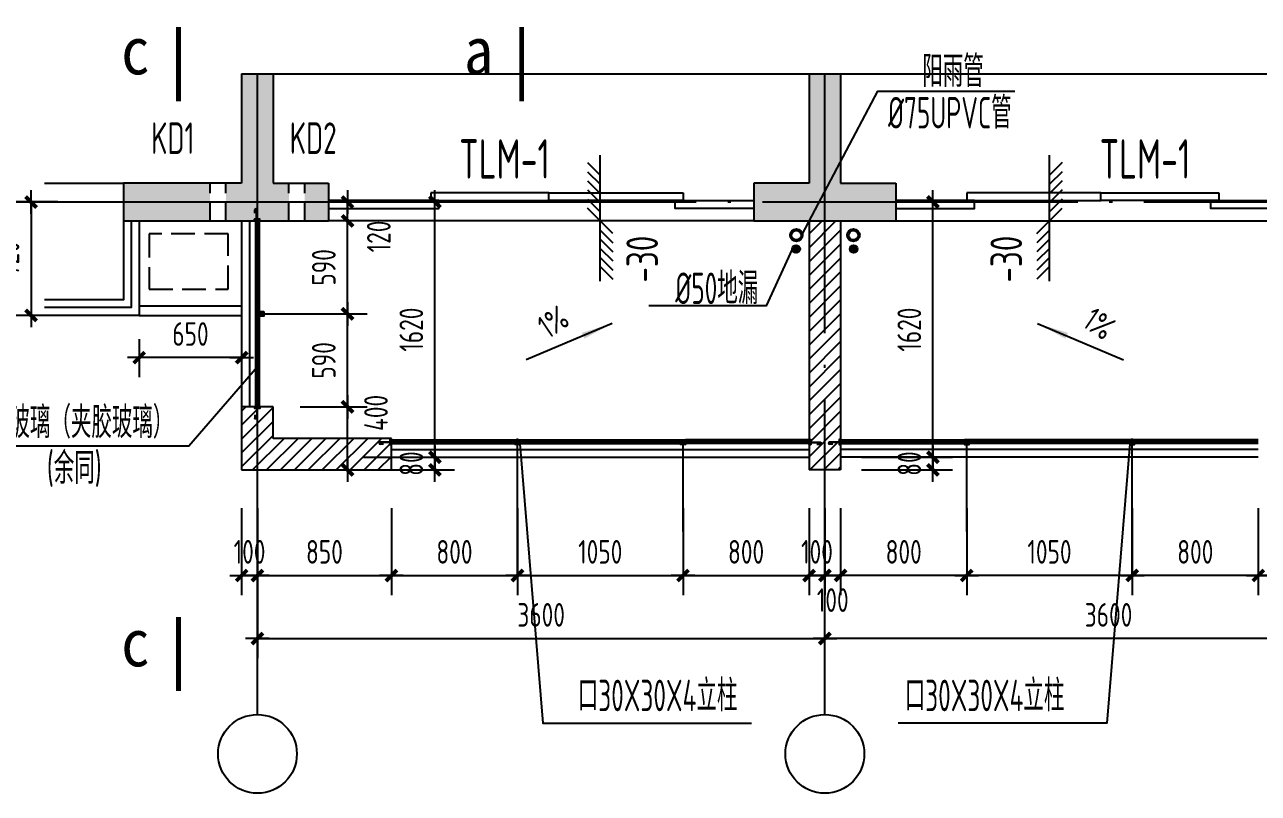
# Model space of a CAD drawing. Extents: x -726032 to 135930, y -151624 to 587044.
# Drawn here: x -134894 to -119241, y 367406 to 377163 of the extents above; entities that cross this region are included whole.
import ezdxf
from ezdxf.enums import TextEntityAlignment as Align

# ---------------------------------------------------------------- set-up
doc = ezdxf.new("R2010")
doc.units = 0
doc.header["$LTSCALE"] = 1000
doc.header["$MEASUREMENT"] = 0
doc.linetypes.add('DASH', pattern=[0.35, 0.25, -0.1])
doc.linetypes.add('DOTE', pattern=[2.42, 2, -0.2, 0.02, -0.2])
doc.layers.get('0').update_dxf_attribs({"linetype": 'CONTINUOUS'})
doc.layers.get('DEFPOINTS').update_dxf_attribs({"color": 1, "linetype": 'CONTINUOUS'})
for name, color, linetype in [('AXIS', 245, 'CONTINUOUS'), ('AXIS_TEXT', 7, 'CONTINUOUS'), ('DOTE', 8, 'DOTE'), ('GROUND', 45, 'CONTINUOUS'), ('PUB_DIM', 245, 'CONTINUOUS'), ('PUB_TEXT', 142, 'CONTINUOUS'), ('WALL', 255, 'CONTINUOUS'), ('WINDOW', 155, 'CONTINUOUS'), ('填充', 207, 'CONTINUOUS'), ('引线', 213, 'CONTINUOUS'), ('排水', 245, 'CONTINUOUS'), ('栏杆', 126, 'CONTINUOUS'), ('看线', 86, 'CONTINUOUS'), ('空调', 245, 'CONTINUOUS'), ('辅助线', 246, 'CONTINUOUS'), ('门表', 74, 'CONTINUOUS'), ('雨水管', 20, 'CONTINUOUS')]:
    doc.layers.add(name, color=color, linetype=linetype)
doc.styles.add('-宋体', font='SimSun.ttf', dxfattribs={"width": 0.8})
doc.styles.add('_HZTXT', font='isocp.shx', dxfattribs={"width": 0.8, "bigfont": 'hztxt.shx'})
doc.styles.add('COMPLEX', font='COMPLEX')
doc.styles.add('DIM_FONT', font='isocp.shx', dxfattribs={"width": 0.8})
doc.dimstyles.new('DIMA20', dxfattribs={"dimscale": 0.2, "dimtxt": 300, "dimasz": 1, "dimexe": 250, "dimexo": 300, "dimgap": 150, "dimtad": 1, "dimdec": 0, "dimzin": 0, "dimdsep": 46, "dimtxsty": 'DIM_FONT', "dimblk": '_DIMX', "dimcen": 0.09, "dimse1": 1, "dimclrt": 142, "dimadec": 0, "dimazin": 0, "dimtfac": 1, "dimtdec": 0, "dimtix": 1, "dimtmove": 2, "dimatfit": 3, "dimldrblk": '_DIMX', "dimfxl": 1, "dimtolj": 1, "dimtzin": 0, "dimarcsym": 0})
doc.dimstyles.new('DIMB20', dxfattribs={"dimscale": 0.2, "dimtxt": 300, "dimasz": 1, "dimexe": 250, "dimexo": 300, "dimgap": 150, "dimtad": 1, "dimdec": 0, "dimzin": 0, "dimdsep": 46, "dimtxsty": 'DIM_FONT', "dimblk": '_DIMX', "dimcen": 0.09, "dimse2": 1, "dimclrt": 142, "dimadec": 0, "dimazin": 0, "dimtfac": 1, "dimtdec": 0, "dimtix": 1, "dimtmove": 2, "dimatfit": 3, "dimldrblk": '_DIMX', "dimfxl": 1, "dimtolj": 1, "dimtzin": 0, "dimarcsym": 0})
doc.dimstyles.new('DIMN20', dxfattribs={"dimscale": 0.2, "dimtxt": 300, "dimasz": 1, "dimexe": 250, "dimexo": 300, "dimgap": 150, "dimtad": 1, "dimdec": 0, "dimzin": 0, "dimdsep": 46, "dimtxsty": 'DIM_FONT', "dimblk": '_DIMX', "dimcen": 0.09, "dimclrt": 142, "dimadec": 0, "dimazin": 0, "dimtfac": 1, "dimtdec": 0, "dimtix": 1, "dimtmove": 2, "dimatfit": 3, "dimldrblk": '_DIMX', "dimfxl": 1, "dimtolj": 1, "dimtzin": 0, "dimarcsym": 0})

# ---------------------------------------------------------------- blocks, each defined once
blk = doc.blocks.new('_DIMX')
blk.add_line((-150, 0), (150, 0))
at = {"const_width": 50}
blk.add_lwpolyline([(-70, -70), (70, 70)], dxfattribs=at)
blk = doc.blocks.new('*D4011')
at = {"color": 0, "linetype": 'ByBlock', "transparency": 16777216}
for p, q in [((69280.4, -152026.9), (69280.4, -152579.3)), ((69280.9, -152454.3), (70329.9, -152454.3))]:
    blk.add_line(p, q, dxfattribs=at)
at = {"layer": 'DEFPOINTS', "color": 0, "linetype": 'ByBlock', "transparency": 16777216}
for p in [(69280.4, -151876.9), (70330.4, -151876.9), (70330.4, -152454.3)]:
    blk.add_point(p, dxfattribs=at)
at = {"color": 0, "linetype": 'ByBlock', "transparency": 16777216, "xscale": 0.5, "yscale": 0.5, "zscale": 0.5, "rotation": 180}
blk.add_blockref('_DIMX', (69280.4, -152454.3), dxfattribs=at)
at = {"color": 0, "linetype": 'ByBlock', "transparency": 16777216, "xscale": 0.5, "yscale": 0.5, "zscale": 0.5}
blk.add_blockref('_DIMX', (70330.4, -152454.3), dxfattribs=at)
at = {"color": 142, "linetype": 'ByBlock', "transparency": 16777216, "insert": (69805.4, -152304.3), "char_height": 150, "attachment_point": 5, "style": 'DIM_FONT'}
blk.add_mtext('\\A1;1050', dxfattribs=at)
blk = doc.blocks.new('*D4012')
at = {"color": 0, "linetype": 'ByBlock', "transparency": 16777216}
for p, q in [((70330.4, -152026.9), (70330.4, -152579.3)), ((71130.4, -152026.9), (71130.4, -152579.3)), ((70330.9, -152454.3), (71129.9, -152454.3))]:
    blk.add_line(p, q, dxfattribs=at)
at = {"layer": 'DEFPOINTS', "color": 0, "linetype": 'ByBlock', "transparency": 16777216}
for p in [(70330.4, -151876.9), (71130.4, -151876.9), (71130.4, -152454.3)]:
    blk.add_point(p, dxfattribs=at)
at = {"color": 0, "linetype": 'ByBlock', "transparency": 16777216, "xscale": 0.5, "yscale": 0.5, "zscale": 0.5, "rotation": 180}
blk.add_blockref('_DIMX', (70330.4, -152454.3), dxfattribs=at)
at = {"color": 0, "linetype": 'ByBlock', "transparency": 16777216, "xscale": 0.5, "yscale": 0.5, "zscale": 0.5}
blk.add_blockref('_DIMX', (71130.4, -152454.3), dxfattribs=at)
at = {"color": 142, "linetype": 'ByBlock', "transparency": 16777216, "insert": (70730.4, -152304.3), "char_height": 150, "attachment_point": 5, "style": 'DIM_FONT'}
blk.add_mtext('\\A1;800', dxfattribs=at)
blk = doc.blocks.new('*D4010')
at = {"color": 0, "linetype": 'ByBlock', "transparency": 16777216}
for p, q in [((67630.4, -152426.9), (67630.4, -152979.3)), ((67630.9, -152854.3), (71229.9, -152854.3))]:
    blk.add_line(p, q, dxfattribs=at)
at = {"layer": 'DEFPOINTS', "color": 0, "linetype": 'ByBlock', "transparency": 16777216}
for p in [(67630.4, -152276.9), (71230.4, -152276.9), (71230.4, -152854.3)]:
    blk.add_point(p, dxfattribs=at)
at = {"color": 0, "linetype": 'ByBlock', "transparency": 16777216, "xscale": 0.5, "yscale": 0.5, "zscale": 0.5, "rotation": 180}
blk.add_blockref('_DIMX', (67630.4, -152854.3), dxfattribs=at)
at = {"color": 0, "linetype": 'ByBlock', "transparency": 16777216, "xscale": 0.5, "yscale": 0.5, "zscale": 0.5}
blk.add_blockref('_DIMX', (71230.4, -152854.3), dxfattribs=at)
at = {"color": 142, "linetype": 'ByBlock', "transparency": 16777216, "insert": (69430.4, -152704.3), "char_height": 150, "attachment_point": 5, "style": 'DIM_FONT'}
blk.add_mtext('\\A1;3600', dxfattribs=at)
blk = doc.blocks.new('*D4029')
at = {"color": 0, "linetype": 'ByBlock', "transparency": 16777216}
for p, q in [((68302.5, -150084), (68881.7, -150084)), ((68756.7, -151703.5), (68756.7, -150084.5)), ((68302.5, -151704), (68881.7, -151704))]:
    blk.add_line(p, q, dxfattribs=at)
at = {"layer": 'DEFPOINTS', "color": 0, "linetype": 'ByBlock', "transparency": 16777216}
for p in [(68152.5, -150084), (68756.7, -150084), (68152.5, -151704)]:
    blk.add_point(p, dxfattribs=at)
at = {"color": 0, "linetype": 'ByBlock', "transparency": 16777216, "xscale": 0.5, "yscale": 0.5, "zscale": 0.5}
for p, rotation in [((68756.7, -150084), 90), ((68756.7, -151704), 270)]:
    blk.add_blockref('_DIMX', p, dxfattribs=dict(at, rotation=rotation))
at = {"color": 142, "linetype": 'ByBlock', "transparency": 16777216, "insert": (68606.7, -150894), "char_height": 150, "attachment_point": 5, "rotation": 90, "style": 'DIM_FONT'}
blk.add_mtext('\\A1;1620', dxfattribs=at)
blk = doc.blocks.new('*D4028')
at = {"color": 0, "linetype": 'ByBlock', "transparency": 16777216}
for p, q in [((68302.5, -151704), (68881.7, -151704)), ((68756.7, -151703.5), (68756.7, -151703)), ((68756.7, -151784.2), (68756.7, -151704)), ((68302.5, -151784.2), (68881.7, -151784.2)), ((68756.7, -151784.7), (68756.7, -151785.2))]:
    blk.add_line(p, q, dxfattribs=at)
at = {"layer": 'DEFPOINTS', "color": 0, "linetype": 'ByBlock', "transparency": 16777216}
for p in [(68152.5, -151704), (68756.7, -151704), (68152.5, -151784.2)]:
    blk.add_point(p, dxfattribs=at)
at = {"color": 0, "linetype": 'ByBlock', "transparency": 16777216, "xscale": 0.5, "yscale": 0.5, "zscale": 0.5}
for p, rotation in [((68756.7, -151704), 270), ((68756.7, -151784.2), 90)]:
    blk.add_blockref('_DIMX', p, dxfattribs=dict(at, rotation=rotation))
at = {"color": 142, "linetype": 'ByBlock', "transparency": 16777216, "insert": (68606.7, -151744.1), "char_height": 150, "attachment_point": 5, "rotation": 90, "style": 'DIM_FONT'}
blk.add_mtext('\\A1;80', dxfattribs=at)
blk = doc.blocks.new('*D4026')
at = {"color": 0, "linetype": 'ByBlock', "transparency": 16777216}
for p, q in [((66364.1, -150084), (66069.6, -150084)), ((66194.6, -150084.5), (66194.6, -150803.5)), ((66364.1, -150804), (66069.6, -150804))]:
    blk.add_line(p, q, dxfattribs=at)
at = {"layer": 'DEFPOINTS', "color": 0, "linetype": 'ByBlock', "transparency": 16777216}
for p in [(66514.1, -150084), (66194.6, -150804), (66514.1, -150804)]:
    blk.add_point(p, dxfattribs=at)
at = {"color": 0, "linetype": 'ByBlock', "transparency": 16777216, "xscale": 0.5, "yscale": 0.5, "zscale": 0.5}
for p, rotation in [((66194.6, -150084), 90), ((66194.6, -150804), 270)]:
    blk.add_blockref('_DIMX', p, dxfattribs=dict(at, rotation=rotation))
at = {"color": 142, "linetype": 'ByBlock', "transparency": 16777216, "insert": (66044.6, -150444), "char_height": 150, "attachment_point": 5, "rotation": 90, "style": 'DIM_FONT'}
blk.add_mtext('\\A1;720', dxfattribs=at)
blk = doc.blocks.new('*D4027')
at = {"color": 0, "linetype": 'ByBlock', "transparency": 16777216}
for p, q in [((66880.4, -150954), (66880.4, -151196.7)), ((67530.4, -150954), (67530.4, -151196.7)), ((67529.9, -151071.7), (66880.9, -151071.7))]:
    blk.add_line(p, q, dxfattribs=at)
at = {"layer": 'DEFPOINTS', "color": 0, "linetype": 'ByBlock', "transparency": 16777216}
for p in [(66880.4, -150804), (67530.4, -150804), (66880.4, -151071.7)]:
    blk.add_point(p, dxfattribs=at)
at = {"color": 0, "linetype": 'ByBlock', "transparency": 16777216, "xscale": 0.5, "yscale": 0.5, "zscale": 0.5, "rotation": 180}
blk.add_blockref('_DIMX', (66880.4, -151071.7), dxfattribs=at)
at = {"color": 0, "linetype": 'ByBlock', "transparency": 16777216, "xscale": 0.5, "yscale": 0.5, "zscale": 0.5}
blk.add_blockref('_DIMX', (67530.4, -151071.7), dxfattribs=at)
at = {"color": 142, "linetype": 'ByBlock', "transparency": 16777216, "insert": (67205.4, -150921.7), "char_height": 150, "attachment_point": 5, "style": 'DIM_FONT'}
blk.add_mtext('\\A1;650', dxfattribs=at)
blk = doc.blocks.new('A$C798A3361')
at = {"layer": '栏杆'}
h = blk.add_hatch(dxfattribs=at)
h.set_pattern_fill('ANSI32', color=256, scale=25, angle=90, style=0)
h.set_pattern_definition([(225, (-63980.5715, 151772.9815), (-6.6291261, 6.6291261), []), (225, (-63980.5715, 151768.562), (-6.6291261, 6.6291261), [])])
h.paths.add_polyline_path([(0, 10), (0, 0), (32.9, 0), (32.9, 10)])
for p, q in [((0, 0, -9600), (0, 10, -9600)), ((1.6, 49.5, -9600), (1.6, 70, -9600)), ((4.1, 49.5, -9600), (4.1, 70, -9600)), ((13, 4.6, -9600), (13, 70, -9600)), ((15.5, 4.6, -9600), (15.5, 70, -9600)), ((32.9, 0, -9600), (32.9, 10, -9600))]:
    blk.add_line(p, q, dxfattribs=at)
at = {"layer": '栏杆', "elevation": -9600}
blk.add_lwpolyline([(0, 0), (32.9, 0), (32.9, 10), (0, 10)], close=True, dxfattribs=at)
at = {"layer": '栏杆'}
for radius in [6.95, 4.45]:
    blk.add_arc((8.5, 70, -9600), radius, 0, 180, dxfattribs=at)
blk = doc.blocks.new('*D4002')
at = {"color": 0, "linetype": 'ByBlock', "transparency": 16777216}
for p, q in [((67630.4, -152026.9), (67630.4, -152579.3)), ((68480.4, -152026.9), (68480.4, -152579.3)), ((67630.9, -152454.3), (68479.9, -152454.3))]:
    blk.add_line(p, q, dxfattribs=at)
at = {"layer": 'DEFPOINTS', "color": 0, "linetype": 'ByBlock', "transparency": 16777216}
for p in [(67630.4, -151876.9), (68480.4, -151876.9), (68480.4, -152454.3)]:
    blk.add_point(p, dxfattribs=at)
at = {"color": 0, "linetype": 'ByBlock', "transparency": 16777216, "xscale": 0.5, "yscale": 0.5, "zscale": 0.5, "rotation": 180}
blk.add_blockref('_DIMX', (67630.4, -152454.3), dxfattribs=at)
at = {"color": 0, "linetype": 'ByBlock', "transparency": 16777216, "xscale": 0.5, "yscale": 0.5, "zscale": 0.5}
blk.add_blockref('_DIMX', (68480.4, -152454.3), dxfattribs=at)
at = {"color": 142, "linetype": 'ByBlock', "transparency": 16777216, "insert": (68055.4, -152304.3), "char_height": 150, "attachment_point": 5, "style": 'DIM_FONT'}
blk.add_mtext('\\A1;850', dxfattribs=at)
blk = doc.blocks.new('*D4008')
at = {"color": 0, "linetype": 'ByBlock', "transparency": 16777216}
for p, q in [((68500.4, -152026.9), (68500.4, -152579.3)), ((68500.9, -152454.3), (69299.9, -152454.3))]:
    blk.add_line(p, q, dxfattribs=at)
at = {"layer": 'DEFPOINTS', "color": 0, "linetype": 'ByBlock', "transparency": 16777216}
for p in [(68500.4, -151876.9), (69300.4, -151876.9), (69300.4, -152454.3)]:
    blk.add_point(p, dxfattribs=at)
at = {"color": 0, "linetype": 'ByBlock', "transparency": 16777216, "xscale": 0.5, "yscale": 0.5, "zscale": 0.5, "rotation": 180}
blk.add_blockref('_DIMX', (68500.4, -152454.3), dxfattribs=at)
at = {"color": 0, "linetype": 'ByBlock', "transparency": 16777216, "xscale": 0.5, "yscale": 0.5, "zscale": 0.5}
blk.add_blockref('_DIMX', (69300.4, -152454.3), dxfattribs=at)
at = {"color": 142, "linetype": 'ByBlock', "transparency": 16777216, "insert": (68900.4, -152304.3), "char_height": 150, "attachment_point": 5, "style": 'DIM_FONT'}
blk.add_mtext('\\A1;800', dxfattribs=at)
blk = doc.blocks.new('_AXISO')
blk.add_circle((0, 0), 0.5)
at = {"layer": 'AXIS_TEXT', "style": 'COMPLEX', "width": 1.041667}
blk.add_attdef('A', text='', height=0.56, dxfattribs=at).set_placement((-0.25, -0.28), (0.25, -0.28), align=Align.FIT)
blk = doc.blocks.new('*D4003')
at = {"color": 0, "linetype": 'ByBlock', "transparency": 16777216}
for p, q in [((67602.5, -151384.2), (68026.7, -151384.2)), ((67901.7, -151783.7), (67901.7, -151384.7)), ((67602.5, -151784.2), (68026.7, -151784.2))]:
    blk.add_line(p, q, dxfattribs=at)
at = {"layer": 'DEFPOINTS', "color": 0, "linetype": 'ByBlock', "transparency": 16777216}
for p in [(67452.5, -151384.2), (67901.7, -151384.2), (67452.5, -151784.2)]:
    blk.add_point(p, dxfattribs=at)
at = {"color": 0, "linetype": 'ByBlock', "transparency": 16777216, "xscale": 0.5, "yscale": 0.5, "zscale": 0.5}
for p, rotation in [((67901.7, -151384.2), 90), ((67901.7, -151784.2), 270)]:
    blk.add_blockref('_DIMX', p, dxfattribs=dict(at, rotation=rotation))
at = {"color": 142, "linetype": 'ByBlock', "transparency": 16777216, "insert": (68082.5, -151422.5), "char_height": 150, "attachment_point": 5, "rotation": 90, "style": 'DIM_FONT'}
blk.add_mtext('\\A1;400', dxfattribs=at)
blk = doc.blocks.new('*D4004')
at = {"color": 0, "linetype": 'ByBlock', "transparency": 16777216}
for p, q in [((67901.7, -150793.6), (67901.7, -150204.5)), ((67602.5, -150794.1), (68026.7, -150794.1))]:
    blk.add_line(p, q, dxfattribs=at)
at = {"layer": 'DEFPOINTS', "color": 0, "linetype": 'ByBlock', "transparency": 16777216}
for p in [(67452.5, -150204), (67901.7, -150204), (67452.5, -150794.1)]:
    blk.add_point(p, dxfattribs=at)
at = {"color": 0, "linetype": 'ByBlock', "transparency": 16777216, "xscale": 0.5, "yscale": 0.5, "zscale": 0.5}
for p, rotation in [((67901.7, -150204), 90), ((67901.7, -150794.1), 270)]:
    blk.add_blockref('_DIMX', p, dxfattribs=dict(at, rotation=rotation))
at = {"color": 142, "linetype": 'ByBlock', "transparency": 16777216, "insert": (67751.7, -150499), "char_height": 150, "attachment_point": 5, "rotation": 90, "style": 'DIM_FONT'}
blk.add_mtext('\\A1;590', dxfattribs=at)
blk = doc.blocks.new('*D4005')
at = {"color": 0, "linetype": 'ByBlock', "transparency": 16777216}
for p, q in [((67602.5, -150084), (68026.7, -150084)), ((67901.7, -150083.5), (67901.7, -150083)), ((67901.7, -150204), (67901.7, -150084)), ((67901.7, -150204), (67901.7, -150084)), ((67901.7, -150204.5), (67901.7, -150205))]:
    blk.add_line(p, q, dxfattribs=at)
at = {"layer": 'DEFPOINTS', "color": 0, "linetype": 'ByBlock', "transparency": 16777216}
for p in [(67452.5, -150084), (67901.7, -150084), (67452.5, -150204)]:
    blk.add_point(p, dxfattribs=at)
at = {"color": 0, "linetype": 'ByBlock', "transparency": 16777216, "xscale": 0.5, "yscale": 0.5, "zscale": 0.5}
for p, rotation in [((67901.7, -150084), 270), ((67901.7, -150204), 90)]:
    blk.add_blockref('_DIMX', p, dxfattribs=dict(at, rotation=rotation))
at = {"color": 142, "linetype": 'ByBlock', "transparency": 16777216, "insert": (68100.5, -150302.8), "char_height": 150, "attachment_point": 5, "rotation": 90, "style": 'DIM_FONT'}
blk.add_mtext('\\A1;120', dxfattribs=at)
blk = doc.blocks.new('*D4006')
at = {"color": 0, "linetype": 'ByBlock', "transparency": 16777216}
for p, q in [((67602.5, -150794.1), (68026.7, -150794.1)), ((67901.7, -151383.7), (67901.7, -150794.6)), ((67602.5, -151384.2), (68026.7, -151384.2))]:
    blk.add_line(p, q, dxfattribs=at)
at = {"layer": 'DEFPOINTS', "color": 0, "linetype": 'ByBlock', "transparency": 16777216}
for p in [(67452.5, -150794.1), (67901.7, -150794.1), (67452.5, -151384.2)]:
    blk.add_point(p, dxfattribs=at)
at = {"color": 0, "linetype": 'ByBlock', "transparency": 16777216, "xscale": 0.5, "yscale": 0.5, "zscale": 0.5}
for p, rotation in [((67901.7, -150794.1), 90), ((67901.7, -151384.2), 270)]:
    blk.add_blockref('_DIMX', p, dxfattribs=dict(at, rotation=rotation))
at = {"color": 142, "linetype": 'ByBlock', "transparency": 16777216, "insert": (67751.7, -151089.1), "char_height": 150, "attachment_point": 5, "rotation": 90, "style": 'DIM_FONT'}
blk.add_mtext('\\A1;590', dxfattribs=at)
blk = doc.blocks.new('*D4007')
at = {"color": 0, "linetype": 'ByBlock', "transparency": 16777216}
for p, q in [((67230.4, -152026.9), (67230.4, -152579.3)), ((67330.4, -152026.9), (67330.4, -152579.3)), ((67229.9, -152454.3), (67229.4, -152454.3)), ((67230.4, -152454.3), (67330.4, -152454.3)), ((67330.9, -152454.3), (67331.4, -152454.3))]:
    blk.add_line(p, q, dxfattribs=at)
at = {"layer": 'DEFPOINTS', "color": 0, "linetype": 'ByBlock', "transparency": 16777216}
for p in [(67230.4, -151876.9), (67330.4, -151876.9), (67330.4, -152454.3)]:
    blk.add_point(p, dxfattribs=at)
at = {"color": 0, "linetype": 'ByBlock', "transparency": 16777216, "xscale": 0.5, "yscale": 0.5, "zscale": 0.5}
blk.add_blockref('_DIMX', (67230.4, -152454.3), dxfattribs=at)
at = {"color": 0, "linetype": 'ByBlock', "transparency": 16777216, "xscale": 0.5, "yscale": 0.5, "zscale": 0.5, "rotation": 180}
blk.add_blockref('_DIMX', (67330.4, -152454.3), dxfattribs=at)
at = {"color": 142, "linetype": 'ByBlock', "transparency": 16777216, "insert": (67280.4, -152304.3), "char_height": 150, "attachment_point": 5, "style": 'DIM_FONT'}
blk.add_mtext('\\A1;100', dxfattribs=at)
blk = doc.blocks.new('_ARROW')
blk.add_solid([(0, 0), (-1, 0.1), (-1, -0.1)])
blk = doc.blocks.new('*D4030')
at = {"color": 0, "linetype": 'ByBlock', "transparency": 16777216}
for p, q in [((68302.5, -151704), (68881.7, -151704)), ((68756.7, -151703.5), (68756.7, -151703)), ((68756.7, -151784.2), (68756.7, -151704)), ((68302.5, -151784.2), (68881.7, -151784.2)), ((68756.7, -151784.7), (68756.7, -151785.2))]:
    blk.add_line(p, q, dxfattribs=at)
at = {"layer": 'DEFPOINTS', "color": 0, "linetype": 'ByBlock', "transparency": 16777216}
for p in [(68152.5, -151704), (68756.7, -151704), (68152.5, -151784.2)]:
    blk.add_point(p, dxfattribs=at)
at = {"color": 0, "linetype": 'ByBlock', "transparency": 16777216, "xscale": 0.5, "yscale": 0.5, "zscale": 0.5}
for p, rotation in [((68756.7, -151704), 270), ((68756.7, -151784.2), 90)]:
    blk.add_blockref('_DIMX', p, dxfattribs=dict(at, rotation=rotation))
at = {"color": 142, "linetype": 'ByBlock', "transparency": 16777216, "insert": (68606.7, -151744.1), "char_height": 150, "attachment_point": 5, "rotation": 90, "style": 'DIM_FONT'}
blk.add_mtext('\\A1;80', dxfattribs=at)
blk = doc.blocks.new('*D4031')
at = {"color": 0, "linetype": 'ByBlock', "transparency": 16777216}
for p, q in [((68302.5, -150084), (68881.7, -150084)), ((68756.7, -151703.5), (68756.7, -150084.5)), ((68302.5, -151704), (68881.7, -151704))]:
    blk.add_line(p, q, dxfattribs=at)
at = {"layer": 'DEFPOINTS', "color": 0, "linetype": 'ByBlock', "transparency": 16777216}
for p in [(68152.5, -150084), (68756.7, -150084), (68152.5, -151704)]:
    blk.add_point(p, dxfattribs=at)
at = {"color": 0, "linetype": 'ByBlock', "transparency": 16777216, "xscale": 0.5, "yscale": 0.5, "zscale": 0.5}
for p, rotation in [((68756.7, -150084), 90), ((68756.7, -151704), 270)]:
    blk.add_blockref('_DIMX', p, dxfattribs=dict(at, rotation=rotation))
at = {"color": 142, "linetype": 'ByBlock', "transparency": 16777216, "insert": (68606.7, -150894), "char_height": 150, "attachment_point": 5, "rotation": 90, "style": 'DIM_FONT'}
blk.add_mtext('\\A1;1620', dxfattribs=at)
blk = doc.blocks.new('*D4020')
at = {"color": 0, "linetype": 'ByBlock', "transparency": 16777216}
for p, q in [((71230.4, -152026.9), (71230.4, -152579.3)), ((71330.4, -152026.9), (71330.4, -152579.3)), ((71229.9, -152454.3), (71229.4, -152454.3)), ((71330.4, -152454.3), (71230.4, -152454.3)), ((71330.4, -152454.3), (71230.4, -152454.3)), ((71330.9, -152454.3), (71331.4, -152454.3))]:
    blk.add_line(p, q, dxfattribs=at)
at = {"layer": 'DEFPOINTS', "color": 0, "linetype": 'ByBlock', "transparency": 16777216}
for p in [(71230.4, -151876.9), (71330.4, -151876.9), (71230.4, -152454.3)]:
    blk.add_point(p, dxfattribs=at)
at = {"color": 0, "linetype": 'ByBlock', "transparency": 16777216, "xscale": 0.5, "yscale": 0.5, "zscale": 0.5}
blk.add_blockref('_DIMX', (71230.4, -152454.3), dxfattribs=at)
at = {"color": 0, "linetype": 'ByBlock', "transparency": 16777216, "xscale": 0.5, "yscale": 0.5, "zscale": 0.5, "rotation": 180}
blk.add_blockref('_DIMX', (71330.4, -152454.3), dxfattribs=at)
at = {"color": 142, "linetype": 'ByBlock', "transparency": 16777216, "insert": (71280.4, -152610.5), "char_height": 150, "attachment_point": 5, "style": 'DIM_FONT'}
blk.add_mtext('\\A1;100', dxfattribs=at)
blk = doc.blocks.new('*D4023')
at = {"color": 0, "linetype": 'ByBlock', "transparency": 16777216}
for p, q in [((71330.4, -152026.9), (71330.4, -152579.3)), ((72130.4, -152026.9), (72130.4, -152579.3)), ((72129.9, -152454.3), (71330.9, -152454.3))]:
    blk.add_line(p, q, dxfattribs=at)
at = {"layer": 'DEFPOINTS', "color": 0, "linetype": 'ByBlock', "transparency": 16777216}
for p in [(71330.4, -151876.9), (72130.4, -151876.9), (71330.4, -152454.3)]:
    blk.add_point(p, dxfattribs=at)
at = {"color": 0, "linetype": 'ByBlock', "transparency": 16777216, "xscale": 0.5, "yscale": 0.5, "zscale": 0.5, "rotation": 180}
blk.add_blockref('_DIMX', (71330.4, -152454.3), dxfattribs=at)
at = {"color": 0, "linetype": 'ByBlock', "transparency": 16777216, "xscale": 0.5, "yscale": 0.5, "zscale": 0.5}
blk.add_blockref('_DIMX', (72130.4, -152454.3), dxfattribs=at)
at = {"color": 142, "linetype": 'ByBlock', "transparency": 16777216, "insert": (71730.4, -152304.3), "char_height": 150, "attachment_point": 5, "style": 'DIM_FONT'}
blk.add_mtext('\\A1;800', dxfattribs=at)
blk = doc.blocks.new('*D4022')
at = {"color": 0, "linetype": 'ByBlock', "transparency": 16777216}
for p, q in [((73180.4, -152026.9), (73180.4, -152579.3)), ((73179.9, -152454.3), (72130.9, -152454.3))]:
    blk.add_line(p, q, dxfattribs=at)
at = {"layer": 'DEFPOINTS', "color": 0, "linetype": 'ByBlock', "transparency": 16777216}
for p in [(72130.4, -151876.9), (73180.4, -151876.9), (72130.4, -152454.3)]:
    blk.add_point(p, dxfattribs=at)
at = {"color": 0, "linetype": 'ByBlock', "transparency": 16777216, "xscale": 0.5, "yscale": 0.5, "zscale": 0.5, "rotation": 180}
blk.add_blockref('_DIMX', (72130.4, -152454.3), dxfattribs=at)
at = {"color": 0, "linetype": 'ByBlock', "transparency": 16777216, "xscale": 0.5, "yscale": 0.5, "zscale": 0.5}
blk.add_blockref('_DIMX', (73180.4, -152454.3), dxfattribs=at)
at = {"color": 142, "linetype": 'ByBlock', "transparency": 16777216, "insert": (72655.4, -152304.3), "char_height": 150, "attachment_point": 5, "style": 'DIM_FONT'}
blk.add_mtext('\\A1;1050', dxfattribs=at)
blk = doc.blocks.new('*D4019')
at = {"color": 0, "linetype": 'ByBlock', "transparency": 16777216}
for p, q in [((73980.4, -152026.9), (73980.4, -152579.3)), ((73979.9, -152454.3), (73180.9, -152454.3))]:
    blk.add_line(p, q, dxfattribs=at)
at = {"layer": 'DEFPOINTS', "color": 0, "linetype": 'ByBlock', "transparency": 16777216}
for p in [(73180.4, -151876.9), (73980.4, -151876.9), (73180.4, -152454.3)]:
    blk.add_point(p, dxfattribs=at)
at = {"color": 0, "linetype": 'ByBlock', "transparency": 16777216, "xscale": 0.5, "yscale": 0.5, "zscale": 0.5, "rotation": 180}
blk.add_blockref('_DIMX', (73180.4, -152454.3), dxfattribs=at)
at = {"color": 0, "linetype": 'ByBlock', "transparency": 16777216, "xscale": 0.5, "yscale": 0.5, "zscale": 0.5}
blk.add_blockref('_DIMX', (73980.4, -152454.3), dxfattribs=at)
at = {"color": 142, "linetype": 'ByBlock', "transparency": 16777216, "insert": (73580.4, -152304.3), "char_height": 150, "attachment_point": 5, "style": 'DIM_FONT'}
blk.add_mtext('\\A1;800', dxfattribs=at)
blk = doc.blocks.new('*D4021')
at = {"color": 0, "linetype": 'ByBlock', "transparency": 16777216}
for p, q in [((74830.4, -152426.9), (74830.4, -152979.3)), ((74829.9, -152854.3), (71230.9, -152854.3))]:
    blk.add_line(p, q, dxfattribs=at)
at = {"layer": 'DEFPOINTS', "color": 0, "linetype": 'ByBlock', "transparency": 16777216}
for p in [(71230.4, -152276.9), (74830.4, -152276.9), (71230.4, -152854.3)]:
    blk.add_point(p, dxfattribs=at)
at = {"color": 0, "linetype": 'ByBlock', "transparency": 16777216, "xscale": 0.5, "yscale": 0.5, "zscale": 0.5, "rotation": 180}
blk.add_blockref('_DIMX', (71230.4, -152854.3), dxfattribs=at)
at = {"color": 0, "linetype": 'ByBlock', "transparency": 16777216, "xscale": 0.5, "yscale": 0.5, "zscale": 0.5}
blk.add_blockref('_DIMX', (74830.4, -152854.3), dxfattribs=at)
at = {"color": 142, "linetype": 'ByBlock', "transparency": 16777216, "insert": (73030.4, -152704.3), "char_height": 150, "attachment_point": 5, "style": 'DIM_FONT'}
blk.add_mtext('\\A1;3600', dxfattribs=at)
blk = doc.blocks.new('*D4013')
at = {"color": 0, "linetype": 'ByBlock', "transparency": 16777216}
for p, q in [((73980.4, -152026.9), (73980.4, -152579.3)), ((74830.4, -152026.9), (74830.4, -152579.3)), ((74829.9, -152454.3), (73980.9, -152454.3))]:
    blk.add_line(p, q, dxfattribs=at)
at = {"layer": 'DEFPOINTS', "color": 0, "linetype": 'ByBlock', "transparency": 16777216}
for p in [(73980.4, -151876.9), (74830.4, -151876.9), (73980.4, -152454.3)]:
    blk.add_point(p, dxfattribs=at)
at = {"color": 0, "linetype": 'ByBlock', "transparency": 16777216, "xscale": 0.5, "yscale": 0.5, "zscale": 0.5, "rotation": 180}
blk.add_blockref('_DIMX', (73980.4, -152454.3), dxfattribs=at)
at = {"color": 0, "linetype": 'ByBlock', "transparency": 16777216, "xscale": 0.5, "yscale": 0.5, "zscale": 0.5}
blk.add_blockref('_DIMX', (74830.4, -152454.3), dxfattribs=at)
at = {"color": 142, "linetype": 'ByBlock', "transparency": 16777216, "insert": (74405.4, -152304.3), "char_height": 150, "attachment_point": 5, "style": 'DIM_FONT'}
blk.add_mtext('\\A1;850', dxfattribs=at)
blk = doc.blocks.new('*D4009')
at = {"color": 0, "linetype": 'ByBlock', "transparency": 16777216}
for p, q in [((71430.4, -152026.9), (71430.4, -152579.3)), ((71530.4, -152026.9), (71530.4, -152579.3)), ((71429.9, -152454.3), (71429.4, -152454.3)), ((71430.4, -152454.3), (71530.4, -152454.3)), ((71530.9, -152454.3), (71531.4, -152454.3))]:
    blk.add_line(p, q, dxfattribs=at)
at = {"layer": 'DEFPOINTS', "color": 0, "linetype": 'ByBlock', "transparency": 16777216}
for p in [(71430.4, -151876.9), (71530.4, -151876.9), (71530.4, -152454.3)]:
    blk.add_point(p, dxfattribs=at)
at = {"color": 0, "linetype": 'ByBlock', "transparency": 16777216, "xscale": 0.5, "yscale": 0.5, "zscale": 0.5}
blk.add_blockref('_DIMX', (71430.4, -152454.3), dxfattribs=at)
at = {"color": 0, "linetype": 'ByBlock', "transparency": 16777216, "xscale": 0.5, "yscale": 0.5, "zscale": 0.5, "rotation": 180}
blk.add_blockref('_DIMX', (71530.4, -152454.3), dxfattribs=at)
at = {"color": 142, "linetype": 'ByBlock', "transparency": 16777216, "insert": (71480.4, -152304.3), "char_height": 150, "attachment_point": 5, "style": 'DIM_FONT'}
blk.add_mtext('\\A1;100', dxfattribs=at)
blk = doc.blocks.new('A$C3F903CA2')
at = {"layer": '填充'}
h = blk.add_hatch(dxfattribs=at)
h.set_pattern_fill('AN31C', color=256, scale=300, style=0)
h.set_pattern_definition([(45, (-92048.633, 219193.89), (-42.426407, 42.426407), []), (50, (-92048.63, 219193.9), (215.17805, -18.82564), [22.5, -247.5]), (355, (-92048.63, 219193.9), (-41.6254, 225.65764), [18, -198]), (100.4514, (-92030.7, 219192.32), (173.55281, 206.83186), [19.12206, -210.34263]), (46.1842, (-92048.63, 219253.9), (320.1723, -49.6557), [33.75, -371.25]), (96.6356, (-92021.95, 219249.75), (280.3988, 292.23536), [28.6831, -315.5139]), (351.1842, (-92048.63, 219253.9), (280.3986, 292.2356), [27, -297]), (21, (-92018.63, 219238.9), (179.07212, -120.78567), [22.5, -247.5]), (326, (-92018.63, 219238.9), (72.9946, 217.54501), [18, -198]), (71.4514, (-92003.71, 219228.83), (252.06679, 96.75915), [19.12206, -210.34263]), (37.5, (-92048.63, 219193.89), (3.647957, 99.868156), [0, -195.6, 0, -201, 0, -198.75]), (7.5, (-92048.63, 219193.89), (78.92086, 118.323514), [0, -114.6, 0, -191.1, 0, -75.75]), (327.5, (-92115.53, 219193.89), (160.14673, -6.766462), [0, -75, 0, -234, 0, -310.5]), (317.5, (-92145.53, 219193.89), (174.95585, 30.031495), [0, -97.5, 0, -155.4, 0, -220.5])])
h.paths.add_polyline_path([(1836, 4156), (1836, 4396), (1286, 4396), (1286, 4156)])
h.paths.add_polyline_path([(2236, 4396), (2236, 5089.1), (2036, 5089.1), (2036, 4396), (1936, 4396), (1936, 4156), (2336, 4156), (2336, 4396)])
h.paths.add_polyline_path([(2131, 4166), (2133.5, 4166), (2133.5, 4226, 0.000001), (2133.5, 4226, 0.222479), (2131, 4231.3)], flags=16)
h.paths.add_polyline_path([(2436, 4156), (2586, 4156), (2586, 4396), (2436, 4396)])
h.paths.add_polyline_path([(5286, 4396), (5286, 4156), (5836, 4156), (6186, 4156), (6186, 4396), (5836, 4396), (5836, 5089.1), (5636, 5089.1), (5636, 4396)])
h.paths.add_polyline_path([(8886, 4156), (9036, 4156), (9036, 4396), (8886, 4396)])
h.paths.add_polyline_path([(9338.5, 4226, -0.636018), (9349.9, 4231.3), (9349.9, 4226, 1.000006), (9341, 4226), (9341, 4166), (9354, 4166), (9354, 4156), (9536, 4156), (9536, 4396), (9436, 4396), (9436, 5089.1), (9236, 5089.1), (9236, 4396), (9136, 4396), (9136, 4156), (9321.1, 4156), (9321.1, 4166), (9338.5, 4166)])
h.paths.add_polyline_path([(10186, 4156), (10186, 4396), (9636, 4396), (9636, 4156)])
h = blk.add_hatch(dxfattribs=at)
h.set_pattern_fill('ANSI31', color=256, scale=500, style=0)
h.set_pattern_definition([(45, (-92048.633, 219193.89), (-44.194174, 44.194174), [])])
h.paths.add_polyline_path([(2986, 2736.7), (2976, 2736.7), (2976, 2749.7), (2916, 2749.7, 0.000002), (2916, 2749.7, 0.999997), (2916, 2740.8, -0.999994), (2916, 2749.7), (2976, 2749.7), (2976, 2752.2), (2916, 2752.2, 0.000001), (2916, 2752.2, 0.999998), (2916, 2738.3, -0.999995), (2916, 2752.2), (2976, 2752.2), (2976, 2769.6), (2986, 2769.6), (2986, 2775.8), (2236, 2775.8), (2236, 2975.8), (2151.9, 2975.8), (2151.9, 2965.8), (2132, 2965.8), (2132, 2905.8, -0.000001), (2132, 2905.8, 0.000001), (2132, 2905.8), (2132, 2965.8), (2119, 2965.8), (2119, 2975.8), (2036, 2975.8), (2036, 2575.8), (2986, 2575.8)])
h.paths.add_polyline_path([(5836, 4156), (5637.2, 4156), (5636, 4153.8), (5636, 2769.6), (5646, 2769.6), (5646, 2736.7), (5636, 2736.7), (5636, 2576), (5836, 2576), (5836, 2736.7), (5826, 2736.7), (5826, 2749.7), (5766, 2749.7, 0.000002), (5766, 2749.7, 0.999997), (5766, 2740.8, -0.999994), (5766, 2749.7), (5826, 2749.7), (5826, 2752.2), (5766, 2752.2, 0.000001), (5766, 2752.2, 0.999998), (5766, 2738.3, -0.999995), (5766, 2752.2), (5826, 2752.2), (5826, 2769.6), (5836, 2769.6)])
at = {"layer": '栏杆'}
h = blk.add_hatch(dxfattribs=at)
h.set_pattern_fill('ANSI32', color=256, scale=30, style=0)
h.set_pattern_definition([(45, (-92068.633, 219193.891), (-7.9549513, 7.9549513), []), (45, (-92063.33, 219193.891), (-7.9549513, 7.9549513), [])])
h.paths.add_polyline_path([(3771, 2766), (3771, 2736), (3801, 2736), (3801, 2766)])
h.paths.add_polyline_path([(3796, 2761), (3796, 2741), (3776, 2741), (3776, 2761)], flags=16)
h = blk.add_hatch(dxfattribs=at)
h.set_pattern_fill('ANSI32', color=256, scale=30, style=0)
h.set_pattern_definition([(135, (103540.661, 219193.891), (7.9549513, 7.9549513), []), (135, (103535.358, 219193.891), (7.9549513, 7.9549513), [])])
h.paths.add_polyline_path([(7671, 2766), (7671, 2736), (7701, 2736), (7701, 2766)])
h.paths.add_polyline_path([(7696, 2761), (7696, 2741), (7676, 2741), (7676, 2761)], flags=16)
at = {"layer": '雨水管'}
h = blk.add_hatch(dxfattribs=at)
h.set_pattern_fill('ANSI31', color=256, scale=50, style=0)
h.set_pattern_definition([(135, (-65564.082, -170593.284), (4.41941738, 4.41941738), [])])
h.paths.add_polyline_path([(5578.5, 3977.6, 1), (5528.5, 3977.6, 1)])
h = blk.add_hatch(dxfattribs=at)
h.set_pattern_fill('ANSI31', color=256, scale=50, style=0)
h.set_pattern_definition([(45, (77036.1095, -170593.284), (-4.41941738, 4.41941738), [])])
h.paths.add_polyline_path([(5943.5, 3977.6, 1), (5893.5, 3977.6, 1)])
at = {"color": 134}
for p, q in [((4310.3, 3774.4), (4310.3, 4572.6)), ((7161.7, 3774.4), (7161.7, 4572.6)), ((4229.6, 4526.4), (4310.3, 4446.3)), ((4229.6, 4468.3), (4310.3, 4388.3)), ((7242.4, 4526.4), (7161.7, 4446.3)), ((7242.4, 4468.3), (7161.7, 4388.3)), ((4229.6, 4410.3), (4310.3, 4330.2)), ((7242.4, 4410.3), (7161.7, 4330.2)), ((4229.6, 4352.2), (4310.3, 4272.1)), ((7242.4, 4352.2), (7161.7, 4272.1)), ((4229.6, 4294.1), (4310.3, 4214)), ((4391.1, 4075.9), (4229.6, 4236)), ((7081, 4075.9), (7242.4, 4236)), ((7242.4, 4294.1), (7161.7, 4214)), ((4310.3, 4097.9), (4391.1, 4017.8)), ((7161.7, 4097.9), (7081, 4017.8)), ((4310.3, 4039.8), (4391.1, 3959.7)), ((7161.7, 4039.8), (7081, 3959.7)), ((4310.3, 3981.7), (4391.1, 3901.7)), ((4310.3, 3923.7), (4391.1, 3843.6)), ((7161.7, 3981.7), (7081, 3901.7)), ((7161.7, 3923.7), (7081, 3843.6)), ((4310.3, 3865.6), (4391.1, 3785.5)), ((7161.7, 3865.6), (7081, 3785.5))]:
    blk.add_line(p, q, dxfattribs=at)
at = {"layer": 'DOTE'}
for p, q in [((2136, 1023.2), (2136, 5089.1)), ((5736, 1023.2), (5736, 5089.1)), ((500, 4276), (11254.2, 4276)), ((2146, 3565.9), (2616.2, 3565.9)), ((3786, 1911.7), (3786, 2775.8)), ((4836, 2185), (4836, 2766)), ((6636, 2185), (6636, 2766)), ((7686, 1911.7), (7686, 2775.8))]:
    blk.add_line(p, q, dxfattribs=at)
at = {"layer": 'GROUND'}
for p, q in [((5286, 4156), (2586, 4156)), ((6186, 4156), (8886, 4156))]:
    blk.add_line(p, q, dxfattribs=at)
at = {"layer": 'PUB_TEXT', "const_width": 30, "elevation": 1920}
for points in [[(1635.3, 4915), (1635.3, 5386.4)], [(3811.8, 4915), (3811.8, 5386.4)], [(1635.3, 1643), (1635.3, 1171.6)]]:
    blk.add_lwpolyline(points, dxfattribs=at)
at = {"layer": 'WALL'}
for p, q in [((2036, 5089.1), (2036, 4396)), ((2236, 5089.1), (2236, 4396)), ((5636, 5089.1), (5636, 4396)), ((5836, 5089.1), (5836, 4396)), ((2036, 4396), (1286, 4396)), ((1286, 4396), (1286, 4156)), ((2236, 4396), (2586, 4396)), ((2586, 4396), (2586, 4156)), ((5636, 4396), (5286, 4396)), ((5286, 4396), (5286, 4156)), ((5836, 4396), (6186, 4396)), ((6186, 4396), (6186, 4156)), ((1286, 4156), (2586, 4156)), ((5286, 4156), (5836, 4156)), ((5636, 4156), (5636, 2576)), ((5836, 4156), (6186, 4156)), ((5836, 4156), (5836, 2576)), ((5836, 2576), (5636, 2576))]:
    blk.add_line(p, q, dxfattribs=at)
at = {"layer": 'WALL', "color": 255}
for p, q in [((2036, 2975.8), (2036, 2575.8)), ((2236, 2775.8), (2236, 2975.8)), ((2986, 2775.8), (2236, 2775.8)), ((2986, 2575.8), (2986, 2775.8)), ((2036, 2575.8), (2986, 2575.8))]:
    blk.add_line(p, q, dxfattribs=at)
at = {"layer": 'WALL', "color": 0}
blk.add_line((2236, 2975.8), (2036, 2975.8), dxfattribs=at)
at = {"layer": 'WINDOW'}
for p, q in [((784.6, 4396), (1286, 4396)), ((2123.5, 4156), (2123.5, 2975.8)), ((2131, 4156), (2131, 2975.8)), ((2138.5, 4156), (2138.5, 2975.8)), ((2146, 4156), (2146, 2975.8)), ((2986, 2766), (3501, 2766)), ((2986, 2758.5), (3501, 2758.5)), ((2986, 2751), (3501, 2751)), ((2986, 2743.5), (3501, 2743.5)), ((3501, 2766), (4421, 2766)), ((3501, 2758.5), (3771, 2758.5)), ((3501, 2751), (3771, 2751)), ((3501, 2743.5), (3771, 2743.5)), ((3801, 2758.5), (4421, 2758.5)), ((3801, 2751), (4421, 2751)), ((3801, 2743.5), (4421, 2743.5)), ((4421, 2766), (4821, 2766)), ((4421, 2758.5), (4821, 2758.5)), ((4421, 2751), (4821, 2751)), ((4421, 2743.5), (4821, 2743.5)), ((5636, 2766), (4851, 2766)), ((5636, 2758.5), (4851, 2758.5)), ((5636, 2751), (4851, 2751)), ((5636, 2743.5), (4851, 2743.5)), ((5836, 2766), (6621, 2766)), ((5836, 2758.5), (6621, 2758.5)), ((5836, 2751), (6621, 2751)), ((5836, 2743.5), (6621, 2743.5)), ((7051, 2766), (6651, 2766)), ((7051, 2758.5), (6651, 2758.5)), ((7051, 2751), (6651, 2751)), ((7051, 2743.5), (6651, 2743.5)), ((7971, 2766), (7051, 2766)), ((7671, 2758.5), (7051, 2758.5)), ((7671, 2751), (7051, 2751)), ((7671, 2743.5), (7051, 2743.5)), ((7971, 2758.5), (7701, 2758.5)), ((7971, 2751), (7701, 2751)), ((7971, 2743.5), (7701, 2743.5)), ((8486, 2766), (7971, 2766)), ((8486, 2758.5), (7971, 2758.5)), ((8486, 2751), (7971, 2751)), ((8486, 2743.5), (7971, 2743.5))]:
    blk.add_line(p, q, dxfattribs=at)
for points in [[(3236.4, 4335.1), (3236.4, 4285.1), (3984.5, 4285.1), (3984.5, 4335.1)], [(4836, 4335.1), (4836, 4285.1), (3984.5, 4285.1), (3984.5, 4335.1)], [(6636, 4335.1), (6636, 4285.1), (7487.5, 4285.1), (7487.5, 4335.1)], [(8235.6, 4335.1), (8235.6, 4285.1), (7487.5, 4285.1), (7487.5, 4335.1)]]:
    blk.add_lwpolyline(points, close=True, dxfattribs=at)
for points in [[(2586, 4235.1), (3286.4, 4235.1), (3286.4, 4285.1), (2586, 4285.1)], [(5286, 4235.1), (4786, 4235.1), (4786, 4285.1), (5286, 4285.1)], [(6186, 4235.1), (6686, 4235.1), (6686, 4285.1), (6186, 4285.1)], [(8886, 4235.1), (8185.6, 4235.1), (8185.6, 4285.1), (8886, 4285.1)], [(1386, 4156), (1386, 3556), (784.6, 3556)], [(1336, 4156), (1336, 3606), (784.6, 3606)], [(1286, 4156), (1286, 3656), (784.6, 3656)]]:
    blk.add_lwpolyline(points, dxfattribs=at)
at = {"layer": '引线'}
for points in [[(5594, 4074.3), (6072, 4978.6), (6942.2, 4978.6)], [(5528.5, 3977.6), (5364, 3617.4), (4618.6, 3617.4)], [(2136, 3229.6), (1701.6, 2726.9), (264.2, 2726.9)], [(3801, 2741.1), (3947.3, 968.7), (5270.2, 968.7)], [(7671, 2741.1), (7524.7, 968.7), (6201.9, 968.7)]]:
    blk.add_lwpolyline(points, dxfattribs=at)
at = {"layer": '排水'}
for points in [[(4386.9, 3504.8), (3840.8, 3275.3)], [(7085.1, 3504.8), (7631.3, 3275.3)]]:
    blk.add_lwpolyline(points, dxfattribs=at)
at = {"layer": '栏杆'}
for points in [[(2176, 3580.9), (2176, 3550.9), (2146, 3550.9), (2146, 3580.9)], [(2171, 3575.9), (2171, 3555.9), (2151, 3555.9), (2151, 3575.9)], [(3771, 2766), (3801, 2766), (3801, 2736), (3771, 2736)], [(3776, 2761), (3796, 2761), (3796, 2741), (3776, 2741)], [(4821, 2766), (4851, 2766), (4851, 2736), (4821, 2736)], [(4826, 2761), (4846, 2761), (4846, 2741), (4826, 2741)], [(6651, 2766), (6621, 2766), (6621, 2736), (6651, 2736)], [(6646, 2761), (6626, 2761), (6626, 2741), (6646, 2741)], [(7701, 2766), (7671, 2766), (7671, 2736), (7701, 2736)], [(7696, 2761), (7676, 2761), (7676, 2741), (7696, 2741)]]:
    blk.add_lwpolyline(points, close=True, dxfattribs=at)
at = {"layer": '看线'}
for p, q in [((2086, 4156), (2086, 2975.8)), ((1386, 3616), (2036, 3616)), ((1386, 3556), (2036, 3556)), ((2986, 2706), (5636, 2706)), ((8486, 2706), (5836, 2706))]:
    blk.add_line(p, q, dxfattribs=at)
for points in [[(2036, 4156), (2036, 2975.8)], [(2986, 2656), (5636, 2656)], [(8486, 2656), (5836, 2656)]]:
    blk.add_lwpolyline(points, dxfattribs=at)
at = {"layer": '空调', "linetype": 'DASH', "ltscale": 0.5}
for p, q in [((1836, 4156), (1836, 4396)), ((1936, 4156), (1936, 4396)), ((2336, 4156), (2336, 4396)), ((2436, 4156), (2436, 4396))]:
    blk.add_line(p, q, dxfattribs=at)
at = {"layer": '空调', "linetype": 'DASH', "ltscale": 0.6}
blk.add_lwpolyline([(1449.2, 3723.3), (1949.5, 3723.3), (1949.5, 4073.3), (1449.2, 4073.3)], close=True, dxfattribs=at)
at = {"layer": '辅助线'}
blk.add_line((2036, 5089.1), (11047.8, 5089.1), dxfattribs=at)
at = {"layer": '雨水管'}
for centre, radius in [((5555, 4065.4), 40), ((5555, 4065.4), 30), ((5917, 4065.4), 40), ((5917, 4065.4), 30), ((5553.5, 3977.6), 25), ((5918.5, 3977.6), 25)]:
    blk.add_circle(centre, radius, dxfattribs=at)
at = {"layer": 'AXIS', "color": 146, "xscale": 500, "yscale": 500, "zscale": 500}
for p in [(2136, 773.2), (5736, 773.2)]:
    blk.add_blockref('_AXISO', p, dxfattribs=at)
at = {"layer": '填充'}
blk.add_blockref('A$C798A3361', (2118.1, 4156, 9600), dxfattribs=at)
at = {"layer": '填充', "xscale": -1}
for p, rotation in [((2119, 2975.8, 9600), 180), ((5636, 2736.7, 9600), 270)]:
    blk.add_blockref('A$C798A3361', p, dxfattribs=dict(at, rotation=rotation))
at = {"layer": '填充', "rotation": 90}
for p in [(2986, 2736.7, 9600), (5836, 2736.7, 9600)]:
    blk.add_blockref('A$C798A3361', p, dxfattribs=at)
at = {"layer": '排水', "yscale": 200, "zscale": 200}
for p, xscale, rotation in [((4386.9, 3504.8), -200, 202.793681284), ((7085.1, 3504.8), 200, 157.206318716)]:
    blk.add_blockref('_ARROW', p, dxfattribs=dict(at, xscale=xscale, rotation=rotation))
at = {"color": 7, "style": 'DIM_FONT', "width": 0.8}
for p in [(4677, 3764.9), (6986.9, 3764.9)]:
    blk.add_text('-30', height=200, rotation=90, dxfattribs=at).set_placement(p)
at = {"layer": 'PUB_TEXT', "style": '-宋体', "width": 0.9}
for s, p in [('c', (1270.3, 5086.3, 1920)), ('a', (3446.9, 5086.3, 1920))]:
    blk.add_text(s, height=300, dxfattribs=at).set_placement(p)
blk.add_text('c', height=300, rotation=360, dxfattribs=at).set_placement((1270.3, 1329.4, 1920))
at = {"layer": '引线', "style": '_HZTXT', "width": 0.65}
for s, p in [('阳雨管', (6354.1, 5005.3)), ('%%C75UPVC管', (6137.1, 4742.6)), ('%%C50地漏', (4787.3, 3628.2)), ('安全玻璃（夹胶玻璃）', (302.7, 2777.5, -4800)), ('(余同)', (800.5, 2487.6, 4800)), ('口30X30X4立柱', (4168.2, 1044.2, 4800))]:
    blk.add_text(s, height=200, rotation=360, dxfattribs=at).set_placement(p)
blk.add_text('口30X30X4立柱', height=200, dxfattribs=at).set_placement((6242.6, 1044.2, 4800))
at = {"layer": '排水', "style": 'DIM_FONT', "width": 0.8}
for rotation, p in [(34.07689, (3981.2, 3403.3)), (325.92311, (7361.7, 3490.7))]:
    blk.add_text('1%', height=150, rotation=rotation, dxfattribs=at).set_placement(p)
at = {"layer": '空调', "linetype": 'DASH', "ltscale": 0.5, "style": '_HZTXT', "width": 0.7}
for s, p in [('KD1', (1461.3, 4581.2)), ('KD2', (2340.7, 4581.2))]:
    blk.add_text(s, height=200, dxfattribs=at).set_placement(p)
at = {"layer": '门表', "style": '_HZTXT', "width": 0.7}
for p in [(3415.6, 4424.3), (7478.9, 4424.3)]:
    blk.add_text('TLM-1', height=250, dxfattribs=at).set_placement(p)
at = {"layer": 'PUB_DIM'}
for base, p1, p2, angle, dimstyle, picture, middle, set_off in [((700.2, 3556), (1019.7, 4276), (1019.7, 3556), 270, 'DIMN20', '*D4026', (550.2, 3916), (-65494.4, 154360)), ((3262.4, 4276), (2658.1, 2656), (2658.1, 4276), 90, 'DIMN20', '*D4029', (3112.3, 3466), (-65494.4, 154360)), ((6421.7, 4276), (5817.5, 2656), (5817.5, 4276), 90, 'DIMN20', '*D4031', (6271.7, 3466), (-62335, 154360)), ((2707.3, 4156), (2258.1, 3565.9), (2258.1, 4156), 90, 'DIMB20', '*D4004', (2257.3, 3860.9), (-65194.4, 154360)), ((2707.3, 3565.9), (2258.1, 2975.8), (2258.1, 3565.9), 90, 'DIMN20', '*D4006', (2257.3, 3270.8), (-65194.4, 154360)), ((3262.4, 2656), (2658.1, 2575.8), (2658.1, 2656), 90, 'DIMN20', '*D4028', (3112.4, 2615.9), (-65494.4, 154360)), ((6421.7, 2656), (5817.5, 2575.8), (5817.5, 2656), 90, 'DIMN20', '*D4030', (6271.7, 2615.9), (-62335, 154360))]:
    dim = blk.add_linear_dim(base=base, p1=p1, p2=p2, angle=angle, dimstyle=dimstyle, override={"dimscale": 0.5, "dimblk1": '_DIMX', "dimblk2": '_DIMX', "dimsah": 1}, dxfattribs=at)
    dim.commit()
    dim.dimension.update_dxf_attribs({"geometry": picture, "text_midpoint": middle, "insert": set_off})
for base, p1, p2, dimstyle, picture, middle in [((2707.3, 4276), (2258.1, 4156), (2258.1, 4276), 'DIMA20', '*D4005', (2906.1, 4057.2)), ((2707.3, 2975.8), (2258.1, 2575.8), (2258.1, 2975.8), 'DIMN20', '*D4003', (2888.1, 2937.4))]:
    dim = blk.add_linear_dim(base=base, p1=p1, p2=p2, angle=90, dimstyle=dimstyle, override={"dimscale": 0.5, "dimblk1": '_DIMX', "dimblk2": '_DIMX', "dimsah": 1}, dxfattribs=at)
    dim.commit()
    dim.dimension.update_dxf_attribs({"geometry": picture, "text_midpoint": middle, "dimtype": 128, "insert": (-65194.4, 154360)})
for base, p1, p2, dimstyle, picture, middle, set_off in [((1386, 3288.3), (2036, 3556), (1386, 3556), 'DIMN20', '*D4027', (1711, 3438.3), (-65494.4, 154360)), ((2136, 1905.7), (2036, 2483), (2136, 2483), 'DIMN20', '*D4007', (1786, 2055.7), (-65194.4, 154360)), ((2986, 1905.7), (2136, 2483), (2986, 2483), 'DIMN20', '*D4002', (2561, 2055.7), (-65494.4, 154360)), ((3786, 1905.7), (2986, 2483), (3786, 2483), 'DIMB20', '*D4008', (3406, 2055.7), (-65514.4, 154360)), ((4836, 1905.7), (3786, 2483), (4836, 2483), 'DIMB20', '*D4011', (4311, 2055.7), (-65494.4, 154360)), ((5636, 1905.7), (4836, 2483), (5636, 2483), 'DIMN20', '*D4012', (5236, 2055.7), (-65494.4, 154360)), ((5736, 1905.7), (5636, 2483), (5736, 2483), 'DIMN20', '*D4009', (5986, 2055.7), (-65794.4, 154360)), ((5836, 1905.7), (6636, 2483), (5836, 2483), 'DIMN20', '*D4023', (6236, 2055.7), (-65494.4, 154360)), ((6636, 1905.7), (7686, 2483), (6636, 2483), 'DIMB20', '*D4022', (7161, 2055.7), (-65494.4, 154360)), ((7686, 1905.7), (8486, 2483), (7686, 2483), 'DIMB20', '*D4019', (8086, 2055.7), (-65494.4, 154360)), ((8486, 1905.7), (9336, 2483), (8486, 2483), 'DIMN20', '*D4013', (8911, 2055.7), (-65494.4, 154360)), ((5736, 1505.7), (2136, 2083), (5736, 2083), 'DIMB20', '*D4010', (3936, 1655.7), (-65494.4, 154360)), ((5736, 1505.7), (9336, 2083), (5736, 2083), 'DIMB20', '*D4021', (7536, 1655.7), (-65494.4, 154360))]:
    dim = blk.add_linear_dim(base=base, p1=p1, p2=p2, dimstyle=dimstyle, override={"dimscale": 0.5, "dimblk1": '_DIMX', "dimblk2": '_DIMX', "dimsah": 1}, dxfattribs=at)
    dim.commit()
    dim.dimension.update_dxf_attribs({"geometry": picture, "text_midpoint": middle, "insert": set_off})
dim = blk.add_linear_dim(base=(5736, 1905.7), p1=(5836, 2483), p2=(5736, 2483), dimstyle='DIMN20', override={"dimscale": 0.5, "dimblk1": '_DIMX', "dimblk2": '_DIMX', "dimsah": 1}, dxfattribs=at)
dim.commit()
dim.dimension.update_dxf_attribs({"geometry": '*D4020', "text_midpoint": (5786, 1749.4), "dimtype": 128, "insert": (-65494.4, 154360)})

msp = doc.modelspace()

# ---------------------------------------------------------------- block references
at = {"layer": '排水', "xscale": 2, "yscale": 2, "zscale": 2}
msp.add_blockref('A$C3F903CA2', (-136212.8, 366360.1, 3840), dxfattribs=at)

doc.saveas('drawing.dxf')
